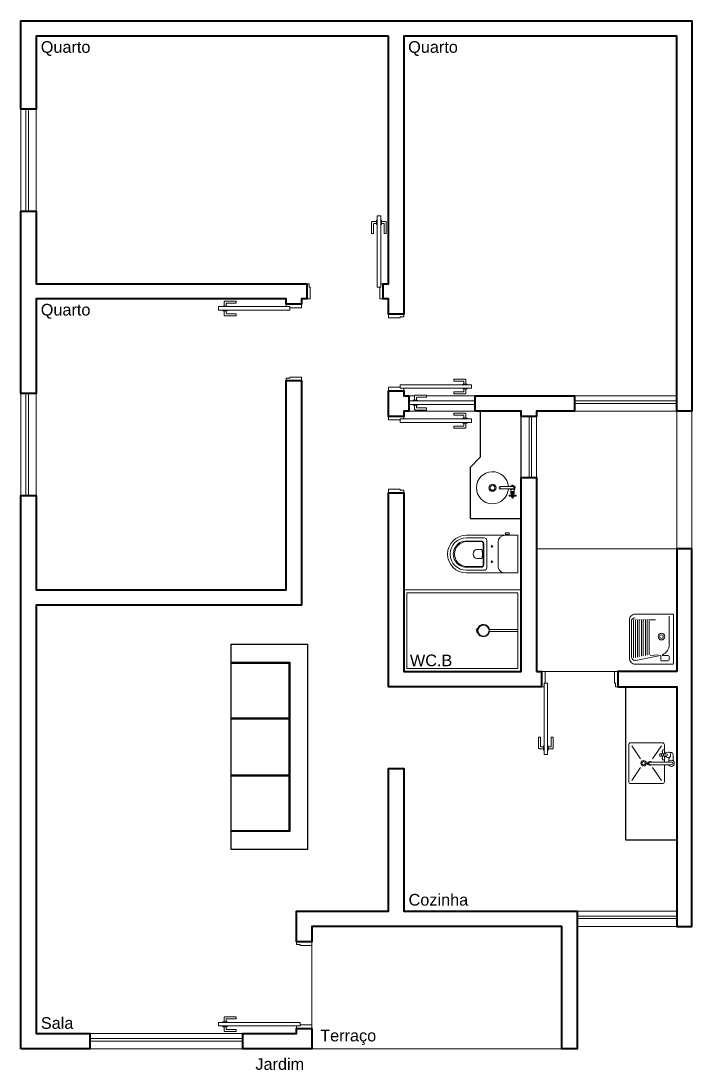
# Model space of a CAD drawing. Header units: inches. Extents: x 208.2 to 264.4, y 86.5 to 110.5.
# Drawn here: x 208.18 to 214.75, y 93.92 to 104.2 of the extents above; entities that cross this region are included whole.
import ezdxf

# ---------------------------------------------------------------- set-up
doc = ezdxf.new("R2010")
doc.units = ezdxf.units.IN
doc.header["$MEASUREMENT"] = 0
doc.linetypes.add('CONTINU', pattern=[0])
for name, color, linetype, lineweight in [('APBAN', 4, 'Continuous', 13), ('COMPLEMENTO', 7, 'Continuous', 9), ('ESQ_INTER', 7, 'Continuous', 9), ('ESQUADRIAS', 7, 'Continuous', 13), ('L_DECA', 7, 'Continuous', 9), ('Plarga', 7, 'Continuous', 40), ('texto', 7, 'Continuous', 13)]:
    doc.layers.add(name, color=color, linetype=linetype, lineweight=lineweight)
doc.styles.add('arial', font='arial.ttf')

# ---------------------------------------------------------------- blocks, each defined once
blk = doc.blocks.new('Bel13')
at = {"layer": 'L_DECA'}
for p, q in [((-20.7, -13.6), (-20.7, -10.1)), ((-20.7, -10.1), (-19.2, -10.1)), ((-19.2, -13.6), (-19.2, -10.1)), ((-18.5, -1.5), (18.5, -1.5)), ((-18.5, -1.5), (-18.5, -14.1)), ((18.5, -1.5), (18.5, -14.1)), ((-20.7, -13.6), (-19.2, -13.6)), ((-18.5, -10.4), (-19.2, -10.4)), ((-18.5, -13.2), (-19.2, -13.2)), ((-18.5, -52), (-18.5, -14.1)), ((18.5, -52), (18.5, -14.1)), ((11.6, -21), (-11.6, -21))]:
    blk.add_line(p, q, dxfattribs=at)
at = {"layer": 'L_DECA', "color": 1}
for p, q in [((-15.9, -34.6), (-15.9, -52)), ((-13.4, -32.1), (13.4, -32.1)), ((-12.8, -37.6), (-12.8, -52)), ((-12.2, -37.6), (-12.2, -52)), ((-10.3, -35.1), (10.4, -35.1)), ((-10.3, -35.7), (10.4, -35.7)), ((-4.4, -36.8), (-4.4, -42.1)), ((4.4, -36.8), (4.4, -42.1)), ((12.3, -37.6), (12.3, -52)), ((12.9, -37.6), (12.9, -52)), ((15.9, -34.6), (15.9, -52))]:
    blk.add_line(p, q, dxfattribs=at)
for centre in [(-7.5, -27), (7.5, -27)]:
    blk.add_circle(centre, 0.75, dxfattribs=at)
at = {"layer": 'L_DECA'}
for centre, radius, start, end in [((-11.6, -14.1), 6.9, 180, 270), ((11.6, -14.1), 6.9, 270, 0), ((0, -52), 18.5, 180, 0)]:
    blk.add_arc(centre, radius, start, end, dxfattribs=at)
at = {"layer": 'L_DECA', "color": 1}
for centre, radius, start, end in [((-13.4, -34.6), 2.5, 90, 180), ((-10.3, -37.6), 2.5, 90, 180), ((-10.3, -37.6), 1.9, 90, 180), ((0.6, -60.7), 24.4, 91.4264, 101.8331), ((-0.6, -60.7), 24.4, 78.1669, 88.5736), ((10.4, -37.6), 2.5, 0, 90), ((10.4, -37.6), 1.9, 0, 90), ((13.4, -34.6), 2.5, 0, 90), ((-1.7, -42.1), 2.7, 180, 229.1678), ((0, -40.1), 5.3, 229.1678, 310.8322), ((1.7, -42.1), 2.7, 310.8322, 0), ((0, -52), 15.9, 180, 0), ((0, -52), 12.9, 179.7773, 0.2227), ((0, -51.4), 12.3, 182.6006, 357.3994)]:
    blk.add_arc(centre, radius, start, end, dxfattribs=at)

msp = doc.modelspace()

# ---------------------------------------------------------------- linework, layer by layer
for p, q in [((210.235, 97.372), (210.235, 98.094)), ((210.235, 98.094), (210.985, 98.094)), ((210.985, 98.094), (210.985, 97.369)), ((210.235, 97.919), (210.81, 97.919)), ((210.235, 97.909), (210.8, 97.909)), ((210.8, 97.909), (210.8, 97.372)), ((210.81, 97.919), (210.81, 97.362)), ((210.235, 97.372), (210.81, 97.372)), ((210.235, 96.084), (210.235, 97.372)), ((210.235, 97.372), (210.8, 97.372)), ((210.81, 97.372), (210.81, 96.259)), ((210.985, 97.369), (210.985, 96.084)), ((210.235, 97.362), (210.8, 97.362)), ((210.81, 97.362), (210.235, 97.362)), ((210.8, 97.362), (210.8, 96.269)), ((210.235, 96.815), (210.81, 96.815)), ((210.235, 96.815), (210.8, 96.815)), ((210.235, 96.805), (210.8, 96.805)), ((210.81, 96.805), (210.235, 96.805)), ((210.235, 96.269), (210.8, 96.269)), ((210.81, 96.259), (210.235, 96.259)), ((210.985, 96.084), (210.235, 96.084))]:
    msp.add_line(p, q)
at = {"lineweight": 5}
for points in [[(208.176, 103.34), (208.176, 102.34)], [(208.326, 103.34), (208.326, 102.34)], [(208.326, 103.34), (208.326, 102.34)], [(208.176, 100.553), (208.176, 99.553)], [(208.326, 100.553), (208.326, 99.553)], [(208.326, 100.553), (208.326, 99.553)], [(211.976, 100.528), (212.032, 100.528)], [(212.149, 100.528), (212.626, 100.528)], [(214.601, 100.528), (213.601, 100.528)], [(211.976, 100.378), (212.626, 100.378)], [(211.976, 100.378), (212.626, 100.378)], [(214.601, 100.378), (213.601, 100.378)], [(214.601, 100.378), (213.601, 100.378)], [(214.601, 99.028), (214.601, 100.378)], [(214.751, 99.028), (214.751, 100.378)], [(213.076, 100.328), (213.076, 99.728)], [(213.076, 100.328), (213.076, 99.728)], [(213.226, 100.328), (213.226, 99.728)], [(214.601, 99.028), (213.226, 99.028)], [(211.926, 97.828), (213.076, 97.828), (213.076, 98.628), (211.926, 98.628), (211.926, 97.828)], [(213.311, 97.828), (213.991, 97.828)], [(214.601, 95.478), (213.626, 95.478)], [(214.601, 95.328), (213.626, 95.328)], [(214.601, 95.328), (213.626, 95.328)], [(211.026, 95.143), (211.026, 94.363)], [(210.351, 94.278), (208.851, 94.278)], [(210.351, 94.128), (208.851, 94.128)], [(210.351, 94.128), (208.851, 94.128)], [(211.026, 94.128), (213.476, 94.128)]]:
    msp.add_lwpolyline(points, dxfattribs=at)
msp.add_lwpolyline([(213.076, 100.378), (212.676, 100.378), (212.676, 99.928), (212.576, 99.828), (212.576, 99.328), (213.076, 99.328)], close=True)
msp.add_lwpolyline([(211.956, 97.858), (213.046, 97.858), (213.046, 98.598), (211.956, 98.598)], close=True, dxfattribs=at)
msp.add_lwpolyline([(214.601, 97.678), (214.101, 97.678), (214.101, 96.178), (214.601, 96.178), (214.601, 97.678)])
at = {"layer": 'APBAN', "color": 0}
for p, q in [((214.157, 97.972), (214.157, 98.318)), ((214.177, 97.96), (214.177, 98.328)), ((214.196, 97.964), (214.196, 98.328)), ((214.216, 97.968), (214.216, 98.328)), ((214.235, 97.972), (214.235, 98.328)), ((214.255, 97.976), (214.255, 98.328)), ((214.274, 97.98), (214.274, 98.328)), ((214.294, 97.984), (214.294, 98.328)), ((214.313, 97.987), (214.313, 98.328)), ((214.333, 98.328), (214.333, 97.991)), ((214.34, 98.335), (214.395, 98.335)), ((214.528, 98.368), (214.528, 98.091)), ((214.441, 97.984), (214.201, 97.936)), ((214.418, 97.992), (214.341, 97.984)), ((214.464, 97.984), (214.521, 97.984)), ((214.446, 97.981), (214.446, 97.938)), ((214.521, 97.931), (214.453, 97.931)), ((214.528, 97.977), (214.528, 97.938))]:
    msp.add_line(p, q, dxfattribs=at)
for radius in [0.0325, 0.0181]:
    msp.add_circle((214.452, 98.169), radius, dxfattribs=at)
for centre, radius, start, end in [((214.193, 98.318), 0.0361, 90, 180), ((214.184, 98.328), 0.00723, 90, 180), ((214.204, 98.328), 0.00723, 90, 180), ((214.223, 98.328), 0.00723, 90, 180), ((214.243, 98.328), 0.00723, 90, 180), ((214.262, 98.328), 0.00723, 90, 180), ((214.282, 98.328), 0.00723, 90, 180), ((214.301, 98.328), 0.00723, 90, 180), ((214.321, 98.328), 0.00723, 90, 180), ((214.34, 98.328), 0.00723, 90, 180), ((214.42, 98.091), 0.108, 293.1374, 0), ((214.442, 97.981), 0.00361, 0, 101.6226), ((214.464, 97.988), 0.00361, 113.1374, 270), ((214.193, 97.972), 0.0361, 180, 281.7453), ((214.453, 97.938), 0.00723, 180, 270)]:
    msp.add_arc(centre, radius, start, end, dxfattribs=at)
at = {"layer": 'COMPLEMENTO', "color": 0}
for points in [[(214.571, 98.376, 0.414214), (214.557, 98.39), (214.196, 98.39, 0.414214), (214.138, 98.333)], [(214.138, 98.333), (214.138, 97.956, 0.414214), (214.196, 97.898), (214.557, 97.898, 0.414214), (214.571, 97.913), (214.571, 98.376)]]:
    msp.add_lwpolyline(points, format="xyb", dxfattribs=at)
at = {"layer": 'ESQ_INTER'}
for points in [[(208.224, 103.34), (208.224, 102.34)], [(208.249, 102.34), (208.249, 103.34)], [(208.224, 100.553), (208.224, 99.553)], [(208.249, 99.553), (208.249, 100.553)], [(211.976, 100.48), (212.626, 100.48)], [(214.601, 100.48), (213.601, 100.48)], [(213.601, 100.455), (214.601, 100.455)], [(212.626, 100.445), (211.976, 100.445)], [(213.154, 99.728), (213.154, 100.328)], [(213.179, 100.328), (213.179, 99.728)], [(214.601, 95.43), (213.626, 95.43)], [(213.626, 95.405), (214.601, 95.405)], [(210.351, 94.23), (208.851, 94.23)], [(208.851, 94.205), (210.351, 94.205)]]:
    msp.add_lwpolyline(points, dxfattribs=at)
at = {"layer": 'ESQUADRIAS'}
for points in [[(211.66, 102.237), (211.621, 102.237, 0.414214), (211.611, 102.227), (211.611, 102.12), (211.631, 102.12), (211.631, 102.212, -0.414214), (211.636, 102.217), (211.66, 102.217)], [(211.708, 102.237), (211.746, 102.237, -0.414214), (211.756, 102.227), (211.756, 102.12), (211.736, 102.12), (211.736, 102.212, 0.414214), (211.731, 102.217), (211.708, 102.217)], [(210.167, 101.409), (210.167, 101.448, -0.414214), (210.177, 101.458), (210.284, 101.458), (210.284, 101.438), (210.192, 101.438, 0.414214), (210.187, 101.433), (210.187, 101.409)], [(210.167, 101.361), (210.167, 101.323, 0.414214), (210.177, 101.313), (210.284, 101.313), (210.284, 101.333), (210.192, 101.333, -0.414214), (210.187, 101.338), (210.187, 101.361)], [(212.536, 100.644), (212.536, 100.683, 0.414214), (212.526, 100.693), (212.419, 100.693), (212.419, 100.673), (212.511, 100.673, -0.414214), (212.516, 100.668), (212.516, 100.644)], [(212.536, 100.596), (212.536, 100.558, -0.414214), (212.526, 100.548), (212.419, 100.548), (212.419, 100.568), (212.511, 100.568, 0.414214), (212.516, 100.573), (212.516, 100.596)], [(212.032, 100.487), (212.032, 100.525, -0.414214), (212.042, 100.535), (212.149, 100.535), (212.149, 100.515), (212.057, 100.515, 0.414214), (212.052, 100.51), (212.052, 100.487)], [(212.032, 100.439), (212.032, 100.4, 0.414214), (212.042, 100.39), (212.149, 100.39), (212.149, 100.41), (212.057, 100.41, -0.414214), (212.052, 100.415), (212.052, 100.439)], [(212.536, 100.309), (212.536, 100.348, 0.414214), (212.526, 100.358), (212.419, 100.358), (212.419, 100.338), (212.511, 100.338, -0.414214), (212.516, 100.333), (212.516, 100.309)], [(212.536, 100.261), (212.536, 100.223, -0.414214), (212.526, 100.213), (212.419, 100.213), (212.419, 100.233), (212.511, 100.233, 0.414214), (212.516, 100.238), (212.516, 100.261)], [(213.295, 97.068), (213.256, 97.068, -0.414214), (213.246, 97.078), (213.246, 97.185), (213.266, 97.185), (213.266, 97.093, 0.414214), (213.271, 97.088), (213.295, 97.088)], [(213.343, 97.068), (213.381, 97.068, 0.414214), (213.391, 97.078), (213.391, 97.185), (213.371, 97.185), (213.371, 97.093, -0.414214), (213.366, 97.088), (213.343, 97.088)], [(210.167, 94.394), (210.167, 94.433, -0.414214), (210.177, 94.443), (210.284, 94.443), (210.284, 94.423), (210.192, 94.423, 0.414214), (210.187, 94.418), (210.187, 94.394)], [(210.167, 94.346), (210.167, 94.308, 0.414214), (210.177, 94.298), (210.284, 94.298), (210.284, 94.318), (210.192, 94.318, -0.414214), (210.187, 94.323), (210.187, 94.346)]]:
    msp.add_lwpolyline(points, format="xyb", close=True, dxfattribs=at)
for points in [[(211.66, 102.207), (211.666, 102.207), (211.666, 102.25), (211.66, 102.25)], [(211.666, 101.593), (211.701, 101.593), (211.701, 102.293), (211.666, 102.293)], [(211.708, 102.207), (211.701, 102.207), (211.701, 102.25), (211.708, 102.25)], [(210.976, 101.478), (210.976, 101.628), (211.001, 101.628), (211.001, 101.593), (211.011, 101.593), (211.011, 101.478)], [(211.726, 101.478), (211.726, 101.628), (211.701, 101.628), (211.701, 101.593), (211.691, 101.593), (211.691, 101.478)], [(210.811, 101.368), (210.811, 101.403), (210.111, 101.403), (210.111, 101.368)], [(210.197, 101.409), (210.197, 101.403), (210.154, 101.403), (210.154, 101.409)], [(210.926, 101.428), (210.776, 101.428), (210.776, 101.403), (210.811, 101.403), (210.811, 101.393), (210.926, 101.393)], [(210.197, 101.361), (210.197, 101.368), (210.154, 101.368), (210.154, 101.361)], [(211.776, 101.328), (211.926, 101.328), (211.926, 101.303), (211.891, 101.303), (211.891, 101.293), (211.776, 101.293)], [(210.926, 100.678), (210.776, 100.678), (210.776, 100.703), (210.811, 100.703), (210.811, 100.713), (210.926, 100.713)], [(211.776, 100.578), (211.926, 100.578), (211.926, 100.603), (211.891, 100.603), (211.891, 100.613), (211.776, 100.613)], [(211.891, 100.638), (211.891, 100.603), (212.591, 100.603), (212.591, 100.638)], [(212.506, 100.644), (212.506, 100.638), (212.548, 100.638), (212.548, 100.644)], [(212.506, 100.596), (212.506, 100.603), (212.548, 100.603), (212.548, 100.596)], [(212.062, 100.487), (212.062, 100.48), (212.019, 100.48), (212.019, 100.487)], [(212.062, 100.439), (212.062, 100.445), (212.019, 100.445), (212.019, 100.439)], [(211.776, 100.328), (211.926, 100.328), (211.926, 100.303), (211.891, 100.303), (211.891, 100.293), (211.776, 100.293)], [(211.891, 100.268), (211.891, 100.303), (212.591, 100.303), (212.591, 100.268)], [(212.506, 100.309), (212.506, 100.303), (212.548, 100.303), (212.548, 100.309)], [(212.506, 100.261), (212.506, 100.268), (212.548, 100.268), (212.548, 100.261)], [(211.776, 99.578), (211.926, 99.578), (211.926, 99.603), (211.891, 99.603), (211.891, 99.613), (211.776, 99.613)], [(213.276, 97.828), (213.276, 97.678), (213.301, 97.678), (213.301, 97.713), (213.311, 97.713), (213.311, 97.828)], [(214.026, 97.828), (214.026, 97.678), (214.001, 97.678), (214.001, 97.713), (213.991, 97.713), (213.991, 97.828)], [(213.336, 97.713), (213.301, 97.713), (213.301, 97.013), (213.336, 97.013)], [(213.295, 97.098), (213.301, 97.098), (213.301, 97.056), (213.295, 97.056)], [(213.343, 97.098), (213.336, 97.098), (213.336, 97.056), (213.343, 97.056)], [(211.026, 95.178), (210.876, 95.178), (210.876, 95.153), (210.911, 95.153), (210.911, 95.143), (211.026, 95.143)], [(210.911, 94.388), (210.911, 94.353), (210.111, 94.353), (210.111, 94.388)], [(210.197, 94.394), (210.197, 94.388), (210.154, 94.388), (210.154, 94.394)], [(210.197, 94.346), (210.197, 94.353), (210.154, 94.353), (210.154, 94.346)], [(211.026, 94.328), (210.876, 94.328), (210.876, 94.353), (210.911, 94.353), (210.911, 94.363), (211.026, 94.363)]]:
    msp.add_lwpolyline(points, close=True, dxfattribs=at)
at = {"layer": 'L_DECA', "color": 5, "lineweight": 5}
msp.add_line((212.641, 98.228), (212.647, 98.228), dxfattribs=at)
msp.add_line((212.641, 98.228), (212.647, 98.228), dxfattribs=at)
at = {"layer": 'L_DECA', "color": 0, "lineweight": 5}
for p, q in [((214.131, 96.748), (214.131, 97.108)), ((214.151, 97.128), (214.461, 97.128)), ((214.248, 96.971), (214.161, 97.098)), ((214.364, 96.971), (214.451, 97.098)), ((214.481, 97.106), (214.481, 97.056)), ((214.481, 96.964), (214.481, 96.94)), ((214.248, 96.885), (214.161, 96.758)), ((214.364, 96.885), (214.451, 96.758)), ((214.481, 96.914), (214.481, 96.746)), ((214.151, 96.728), (214.461, 96.728))]:
    msp.add_line(p, q, dxfattribs=at)
at = {"layer": 'L_DECA', "linetype": 'CONTINU', "lineweight": 5}
for p, q in [((214.462, 97.026), (214.457, 97.022)), ((214.462, 96.993), (214.457, 96.998)), ((214.485, 97.023), (214.49, 97.019)), ((214.485, 96.997), (214.49, 97)), ((214.533, 97.032), (214.549, 97.032)), ((214.566, 97.015), (214.566, 96.985)), ((214.547, 96.94), (214.341, 96.94)), ((214.342, 96.914), (214.343, 96.914)), ((214.342, 96.914), (214.342, 96.914)), ((214.342, 96.914), (214.342, 96.914)), ((214.547, 96.914), (214.342, 96.914))]:
    msp.add_line(p, q, dxfattribs=at)
at = {"layer": 'L_DECA', "color": 1, "lineweight": 5}
for p, q in [((214.491, 97.029), (214.519, 97.037)), ((214.491, 96.991), (214.518, 96.983))]:
    msp.add_line(p, q, dxfattribs=at)
at = {"layer": 'L_DECA'}
msp.add_lwpolyline([(213.076, 100.378), (212.676, 100.378)], dxfattribs=at)
at = {"layer": 'L_DECA', "linetype": 'CONTINU', "lineweight": 5}
for points in [[(212.831, 99.628, 1), (212.761, 99.628)], [(212.761, 99.628, 1), (212.831, 99.628)], [(212.82, 99.628, 1), (212.772, 99.628)], [(212.772, 99.628, 1), (212.82, 99.628)], [(212.993, 99.617, 1), (212.993, 99.639)], [(212.983, 99.59, 0.046105), (212.98, 99.588)], [(212.983, 99.584, 0.046085), (212.98, 99.583)], [(212.98, 99.568, 0.046677), (212.983, 99.567)], [(212.982, 99.616, 0.006556), (212.981, 99.613)], [(212.982, 99.559, 0.139204), (212.982, 99.558)], [(212.982, 99.544, 0.137981), (212.982, 99.544)], [(212.983, 99.567), (212.983, 99.566, 0.061494), (212.983, 99.565)], [(212.983, 99.564, -0.139221), (212.983, 99.565)], [(212.986, 99.563, 0.190053), (212.985, 99.562)], [(212.985, 99.541, 0.186293), (212.985, 99.541)], [(212.986, 99.563, -0.049914), (212.987, 99.564)], [(212.988, 99.575, 0.087895), (212.987, 99.574)], [(212.988, 99.575, -0.14855), (212.988, 99.575)], [(212.988, 99.529, 0.148543), (212.988, 99.528)], [(212.989, 99.577, -0.203855), (212.99, 99.577)], [(212.989, 99.526, 0.203841), (212.99, 99.526)], [(213, 99.582, 0.048815), (212.997, 99.583)], [(212.997, 99.577, 0.203827), (212.997, 99.577)], [(212.997, 99.526, -0.203821), (212.997, 99.526)], [(212.999, 99.575, 0.148551), (212.999, 99.575)], [(212.999, 99.574, 0.088714), (212.999, 99.575)], [(212.999, 99.564, -0.048704), (213.001, 99.563)], [(212.999, 99.529, -0.148556), (212.999, 99.528)], [(213.001, 99.563, -0.190077), (213.001, 99.562)], [(213.001, 99.541, -0.186391), (213.001, 99.541)], [(213.003, 99.565), (213.004, 99.566, 0.063098), (213.004, 99.567)], [(213.003, 99.564, 0.139217), (213.003, 99.565)], [(213.004, 99.616, -0.006555), (213.006, 99.613)], [(213.006, 99.588, 0.047219), (213.004, 99.59)], [(213.006, 99.583, 0.047199), (213.004, 99.584)], [(213.004, 99.567, 0.031672), (213.005, 99.568)], [(213.004, 99.559, -0.139219), (213.004, 99.558)], [(213.004, 99.544, -0.137983), (213.004, 99.544)]]:
    msp.add_lwpolyline(points, format="xyb", dxfattribs=at)
at = {"layer": 'L_DECA', "lineweight": 5}
for points in [[(212.876, 99.641), (212.875, 99.641)], [(212.876, 99.615), (212.875, 99.615)]]:
    msp.add_lwpolyline(points, dxfattribs=at)
at = {"layer": 'L_DECA', "linetype": 'CONTINU', "lineweight": 5}
for points in [[(212.876, 99.639), (212.993, 99.639)], [(212.876, 99.617), (212.993, 99.617)], [(212.961, 99.557), (212.96, 99.557), (212.96, 99.557), (212.959, 99.556)], [(212.959, 99.556), (212.959, 99.555)], [(212.959, 99.555), (212.959, 99.548)], [(212.959, 99.547), (212.959, 99.548)], [(212.961, 99.546), (212.96, 99.546), (212.96, 99.547), (212.959, 99.547)], [(212.982, 99.557), (212.961, 99.557)], [(212.982, 99.546), (212.961, 99.546)], [(212.978, 99.608), (212.977, 99.607)], [(212.977, 99.607), (212.977, 99.607)], [(212.977, 99.607), (212.977, 99.607)], [(212.977, 99.607), (212.977, 99.606)], [(212.977, 99.606), (212.977, 99.606)], [(212.977, 99.606), (212.977, 99.605)], [(212.977, 99.605), (212.977, 99.605)], [(212.977, 99.605), (212.977, 99.605)], [(212.977, 99.605), (212.977, 99.604)], [(212.977, 99.604), (212.977, 99.604)], [(212.977, 99.604), (212.977, 99.583)], [(212.98, 99.588), (212.977, 99.582)], [(212.977, 99.582), (212.977, 99.582)], [(212.977, 99.582), (212.977, 99.582)], [(212.977, 99.582), (212.977, 99.581)], [(212.977, 99.581), (212.977, 99.576)], [(212.977, 99.581), (212.977, 99.581)], [(212.977, 99.581), (212.977, 99.581)], [(212.977, 99.581), (212.977, 99.581)], [(212.977, 99.577), (212.977, 99.577)], [(212.977, 99.577), (212.977, 99.577)], [(212.977, 99.577), (212.977, 99.577)], [(212.977, 99.577), (212.977, 99.577)], [(212.977, 99.577), (212.977, 99.577)], [(212.978, 99.577), (212.977, 99.577)], [(212.977, 99.577), (212.977, 99.576)], [(212.977, 99.575), (212.977, 99.576)], [(212.977, 99.575), (212.977, 99.575)], [(212.977, 99.572), (212.977, 99.575)], [(212.977, 99.574), (212.977, 99.575)], [(212.977, 99.575), (212.977, 99.575)], [(212.977, 99.574), (212.977, 99.574)], [(212.977, 99.574), (212.977, 99.574)], [(212.977, 99.574), (212.977, 99.574)], [(212.977, 99.574), (212.977, 99.574)], [(212.977, 99.574), (212.977, 99.574)], [(212.977, 99.573), (212.977, 99.574)], [(212.977, 99.573), (212.977, 99.573)], [(212.977, 99.573), (212.977, 99.573)], [(212.977, 99.573), (212.977, 99.573)], [(212.978, 99.573), (212.977, 99.573)], [(212.977, 99.573), (212.977, 99.573)], [(212.978, 99.572), (212.977, 99.572)], [(212.979, 99.61), (212.978, 99.609)], [(212.978, 99.609), (212.978, 99.608)], [(212.978, 99.608), (212.978, 99.608)], [(212.978, 99.579), (212.978, 99.578)], [(212.979, 99.579), (212.978, 99.579)], [(212.978, 99.578), (212.978, 99.577)], [(212.978, 99.578), (212.978, 99.578)], [(212.978, 99.578), (212.978, 99.578)], [(212.978, 99.578), (212.978, 99.578)], [(212.978, 99.578), (212.978, 99.578)], [(212.978, 99.572), (212.978, 99.573)], [(212.978, 99.572), (212.978, 99.572)], [(212.978, 99.572), (212.978, 99.572)], [(212.978, 99.571), (212.978, 99.572)], [(212.978, 99.572), (212.978, 99.572)], [(212.978, 99.571), (212.978, 99.571)], [(212.979, 99.571), (212.978, 99.571)], [(212.978, 99.571), (212.978, 99.571)], [(212.98, 99.612), (212.979, 99.611)], [(212.979, 99.611), (212.979, 99.61)], [(212.979, 99.61), (212.979, 99.61)], [(212.98, 99.581), (212.979, 99.58)], [(212.979, 99.58), (212.979, 99.579)], [(212.979, 99.58), (212.979, 99.58)], [(212.979, 99.58), (212.979, 99.58)], [(212.979, 99.58), (212.979, 99.58)], [(212.979, 99.58), (212.979, 99.58)], [(212.979, 99.58), (212.979, 99.58)], [(212.979, 99.579), (212.979, 99.579)], [(212.979, 99.579), (212.979, 99.579)], [(212.979, 99.57), (212.979, 99.571)], [(212.979, 99.57), (212.979, 99.57)], [(212.979, 99.57), (212.979, 99.57)], [(212.979, 99.57), (212.979, 99.57)], [(212.979, 99.57), (212.979, 99.57)], [(212.979, 99.569), (212.979, 99.57)], [(212.979, 99.57), (212.979, 99.57)], [(212.98, 99.569), (212.979, 99.569)], [(212.981, 99.613), (212.98, 99.612)], [(212.98, 99.612), (212.98, 99.612)], [(212.98, 99.588), (212.98, 99.583)], [(212.98, 99.583), (212.98, 99.582)], [(212.98, 99.583), (212.98, 99.583)], [(212.98, 99.583), (212.98, 99.583)], [(212.98, 99.583), (212.98, 99.583)], [(212.98, 99.582), (212.98, 99.581)], [(212.98, 99.582), (212.98, 99.582)], [(212.98, 99.582), (212.98, 99.582)], [(212.98, 99.582), (212.98, 99.582)], [(212.98, 99.582), (212.98, 99.582)], [(212.98, 99.582), (212.98, 99.582)], [(212.98, 99.582), (212.98, 99.582)], [(212.98, 99.581), (212.98, 99.581)], [(212.98, 99.581), (212.98, 99.581)], [(212.98, 99.581), (212.98, 99.581)], [(212.98, 99.581), (212.98, 99.581)], [(212.982, 99.579), (212.981, 99.578), (212.981, 99.577), (212.98, 99.577)], [(212.98, 99.577), (212.98, 99.575)], [(212.98, 99.575), (212.98, 99.574)], [(212.98, 99.573), (212.98, 99.574)], [(212.982, 99.57), (212.981, 99.571), (212.98, 99.572), (212.98, 99.573)], [(212.98, 99.569), (212.98, 99.569)], [(212.98, 99.569), (212.98, 99.569)], [(212.98, 99.569), (212.98, 99.569)], [(212.98, 99.568), (212.98, 99.569)], [(212.993, 99.582), (212.99, 99.582), (212.987, 99.581), (212.985, 99.58), (212.983, 99.578), (212.981, 99.576), (212.981, 99.574)], [(212.981, 99.574), (212.981, 99.573), (212.982, 99.571), (212.983, 99.57)], [(212.983, 99.58), (212.982, 99.579)], [(212.983, 99.568), (212.982, 99.57)], [(212.982, 99.557), (212.983, 99.559), (212.984, 99.561), (212.985, 99.562), (212.987, 99.563)], [(212.982, 99.559), (212.983, 99.56), (212.984, 99.561), (212.985, 99.562)], [(212.983, 99.557), (212.982, 99.557)], [(212.993, 99.554), (212.99, 99.554), (212.987, 99.553), (212.985, 99.552), (212.983, 99.55), (212.982, 99.549), (212.982, 99.546)], [(212.983, 99.552), (212.982, 99.551)], [(212.982, 99.551), (212.982, 99.55)], [(212.982, 99.55), (212.982, 99.55)], [(212.982, 99.55), (212.982, 99.549)], [(212.982, 99.55), (212.982, 99.55)], [(212.982, 99.549), (212.982, 99.549)], [(212.982, 99.549), (212.982, 99.548)], [(212.982, 99.548), (212.982, 99.546)], [(212.982, 99.548), (212.982, 99.548)], [(212.982, 99.546), (212.982, 99.546), (212.982, 99.546), (212.983, 99.546)], [(212.982, 99.546), (212.982, 99.546), (212.982, 99.545), (212.982, 99.544)], [(212.985, 99.541), (212.984, 99.542), (212.983, 99.543), (212.982, 99.544)], [(212.992, 99.592), (212.983, 99.59)], [(212.983, 99.59), (212.983, 99.584)], [(212.983, 99.584), (212.983, 99.584)], [(212.983, 99.584), (212.983, 99.584)], [(212.983, 99.584), (212.983, 99.584)], [(212.983, 99.584), (212.983, 99.584)], [(212.984, 99.584), (212.983, 99.584)], [(212.984, 99.581), (212.983, 99.58)], [(212.983, 99.573), (212.983, 99.575), (212.984, 99.577), (212.986, 99.578), (212.988, 99.579), (212.99, 99.58), (212.993, 99.58)], [(212.983, 99.573), (212.983, 99.567)], [(212.987, 99.573), (212.985, 99.572), (212.984, 99.57), (212.983, 99.569), (212.983, 99.567)], [(212.985, 99.562), (212.984, 99.563), (212.983, 99.564), (212.983, 99.564)], [(212.983, 99.556), (212.983, 99.557)], [(212.983, 99.557), (212.983, 99.557)], [(212.983, 99.557), (212.983, 99.557)], [(212.983, 99.557), (212.983, 99.557)], [(212.983, 99.557), (212.983, 99.557)], [(212.983, 99.556), (212.983, 99.556)], [(212.983, 99.556), (212.983, 99.555)], [(212.983, 99.555), (212.983, 99.554)], [(212.983, 99.555), (212.983, 99.555)], [(212.983, 99.555), (212.983, 99.555)], [(212.983, 99.554), (212.983, 99.553)], [(212.983, 99.554), (212.983, 99.554)], [(212.983, 99.554), (212.983, 99.554)], [(212.983, 99.554), (212.983, 99.554)], [(212.983, 99.553), (212.983, 99.553)], [(212.983, 99.553), (212.983, 99.552)], [(212.983, 99.553), (212.983, 99.553)], [(212.984, 99.548), (212.983, 99.548)], [(212.983, 99.548), (212.983, 99.547)], [(212.983, 99.547), (212.983, 99.546)], [(212.983, 99.545), (212.983, 99.546)], [(212.983, 99.544), (212.983, 99.545)], [(212.983, 99.544), (212.983, 99.544)], [(212.984, 99.543), (212.983, 99.544)], [(212.984, 99.584), (212.984, 99.584)], [(212.984, 99.584), (212.984, 99.584)], [(212.984, 99.584), (212.984, 99.584)], [(212.984, 99.584), (212.984, 99.584)], [(212.984, 99.584), (212.984, 99.584)], [(212.985, 99.584), (212.984, 99.584)], [(212.985, 99.581), (212.984, 99.581)], [(212.985, 99.568), (212.984, 99.567)], [(212.984, 99.567), (212.984, 99.566)], [(212.984, 99.565), (212.984, 99.566)], [(212.984, 99.566), (212.984, 99.566)], [(212.984, 99.564), (212.984, 99.565)], [(212.984, 99.564), (212.984, 99.564)], [(212.985, 99.563), (212.984, 99.564)], [(212.985, 99.55), (212.984, 99.549)], [(212.984, 99.549), (212.984, 99.549)], [(212.984, 99.549), (212.984, 99.548)], [(212.984, 99.542), (212.984, 99.543)], [(212.984, 99.542), (212.984, 99.542)], [(212.985, 99.541), (212.984, 99.542)], [(212.985, 99.584), (212.985, 99.584)], [(212.985, 99.584), (212.985, 99.584)], [(212.985, 99.584), (212.985, 99.584)], [(212.985, 99.584), (212.985, 99.584)], [(212.986, 99.584), (212.985, 99.584)], [(212.986, 99.582), (212.985, 99.581)], [(212.986, 99.569), (212.985, 99.569)], [(212.985, 99.569), (212.985, 99.569)], [(212.985, 99.569), (212.985, 99.568)], [(212.986, 99.568), (212.985, 99.568)], [(212.985, 99.568), (212.985, 99.567)], [(212.985, 99.567), (212.985, 99.567)], [(212.985, 99.567), (212.985, 99.567)], [(212.985, 99.567), (212.985, 99.566)], [(212.985, 99.565), (212.985, 99.566)], [(212.985, 99.566), (212.985, 99.566)], [(212.985, 99.565), (212.985, 99.565)], [(212.985, 99.564), (212.985, 99.565)], [(212.985, 99.564), (212.985, 99.564)], [(212.985, 99.563), (212.985, 99.564)], [(212.986, 99.563), (212.985, 99.563)], [(212.985, 99.563), (212.985, 99.563)], [(212.986, 99.551), (212.985, 99.55)], [(213.002, 99.546), (213.001, 99.547), (213, 99.549), (212.999, 99.55), (212.997, 99.551), (212.994, 99.551), (212.992, 99.551), (212.99, 99.551), (212.988, 99.55), (212.986, 99.549), (212.985, 99.547), (212.985, 99.546)], [(212.985, 99.546), (212.985, 99.545)], [(212.986, 99.541), (212.985, 99.541)], [(212.993, 99.538), (212.99, 99.539), (212.988, 99.539), (212.985, 99.541)], [(212.986, 99.585), (212.986, 99.584)], [(212.986, 99.585), (212.986, 99.585)], [(212.987, 99.585), (212.986, 99.585)], [(212.986, 99.582), (212.988, 99.583), (212.99, 99.583), (212.992, 99.583)], [(212.987, 99.57), (212.986, 99.569)], [(212.987, 99.569), (212.986, 99.569)], [(212.986, 99.569), (212.986, 99.569)], [(212.986, 99.569), (212.986, 99.568)], [(212.986, 99.563), (212.986, 99.563)], [(212.987, 99.551), (212.986, 99.551)], [(212.986, 99.551), (212.986, 99.551)], [(212.986, 99.541), (212.986, 99.541)], [(212.987, 99.54), (212.986, 99.541)], [(212.987, 99.585), (212.987, 99.585)], [(212.987, 99.585), (212.987, 99.585)], [(212.988, 99.585), (212.987, 99.585)], [(212.987, 99.574), (212.987, 99.559)], [(212.987, 99.574), (212.988, 99.572), (212.989, 99.571), (212.991, 99.57), (212.993, 99.57)], [(212.987, 99.57), (212.987, 99.57)], [(212.987, 99.57), (212.987, 99.57)], [(212.987, 99.57), (212.987, 99.57)], [(212.987, 99.57), (212.987, 99.569)], [(212.987, 99.566), (212.987, 99.565), (212.987, 99.565), (212.987, 99.564)], [(212.987, 99.564), (212.987, 99.563)], [(212.988, 99.558), (212.987, 99.559)], [(212.988, 99.552), (212.987, 99.551)], [(212.988, 99.54), (212.987, 99.54)], [(212.987, 99.539), (212.987, 99.53)], [(212.988, 99.585), (212.988, 99.585)], [(212.988, 99.585), (212.988, 99.585)], [(212.989, 99.585), (212.988, 99.585)], [(212.988, 99.575), (212.988, 99.576), (212.989, 99.577), (212.989, 99.577)], [(212.988, 99.558), (212.988, 99.558)], [(212.988, 99.558), (212.988, 99.558)], [(212.988, 99.557), (212.988, 99.558)], [(212.988, 99.557), (212.988, 99.557)], [(212.988, 99.557), (212.988, 99.557)], [(212.988, 99.557), (212.988, 99.557)], [(212.988, 99.557), (212.988, 99.557)], [(212.989, 99.556), (212.988, 99.557)], [(212.989, 99.552), (212.988, 99.552)], [(212.988, 99.552), (212.988, 99.552)], [(212.988, 99.54), (212.988, 99.54)], [(212.989, 99.539), (212.988, 99.54)], [(212.988, 99.528), (212.988, 99.528), (212.989, 99.527), (212.989, 99.526)], [(212.989, 99.586), (212.989, 99.585)], [(212.99, 99.586), (212.989, 99.586)], [(212.989, 99.585), (212.989, 99.585)], [(212.989, 99.556), (212.989, 99.556)], [(212.989, 99.556), (212.989, 99.556)], [(212.99, 99.556), (212.989, 99.556)], [(212.99, 99.553), (212.989, 99.552)], [(212.99, 99.539), (212.989, 99.539)], [(212.99, 99.586), (212.99, 99.586)], [(212.99, 99.586), (212.99, 99.586)], [(212.99, 99.586), (212.99, 99.586)], [(212.99, 99.586), (212.99, 99.586)], [(212.991, 99.586), (212.99, 99.586)], [(212.99, 99.577), (212.991, 99.578), (212.992, 99.578), (212.993, 99.578)], [(212.991, 99.577), (212.99, 99.577)], [(212.99, 99.577), (212.99, 99.576)], [(212.99, 99.576), (212.99, 99.576)], [(212.99, 99.576), (212.99, 99.576)], [(212.99, 99.576), (212.99, 99.575)], [(212.99, 99.575), (212.99, 99.575)], [(212.99, 99.574), (212.99, 99.575)], [(212.99, 99.575), (212.99, 99.575)], [(212.99, 99.574), (212.99, 99.574)], [(212.99, 99.574), (212.99, 99.574)], [(212.99, 99.573), (212.99, 99.574)], [(212.991, 99.573), (212.99, 99.573)], [(212.99, 99.556), (212.991, 99.556)], [(212.992, 99.553), (212.99, 99.553)], [(212.99, 99.553), (212.99, 99.553)], [(212.991, 99.539), (212.99, 99.539)], [(212.99, 99.526), (212.991, 99.526), (212.992, 99.525), (212.993, 99.525)], [(212.991, 99.587), (212.991, 99.586)], [(212.991, 99.587), (212.991, 99.587)], [(212.991, 99.587), (212.991, 99.587)], [(212.991, 99.587), (212.991, 99.587)], [(212.992, 99.587), (212.991, 99.587)], [(212.991, 99.586), (212.991, 99.586)], [(212.991, 99.586), (212.991, 99.586)], [(212.991, 99.586), (212.991, 99.586)], [(212.992, 99.578), (212.991, 99.577)], [(212.991, 99.577), (212.991, 99.577)], [(212.991, 99.577), (212.991, 99.577)], [(212.991, 99.573), (212.991, 99.573)], [(212.991, 99.573), (212.991, 99.573)], [(212.992, 99.573), (212.991, 99.573)], [(212.991, 99.556), (212.991, 99.556)], [(212.991, 99.555), (212.991, 99.556)], [(212.992, 99.555), (212.991, 99.555)], [(212.992, 99.539), (212.991, 99.539)], [(212.992, 99.592), (212.992, 99.587)], [(212.993, 99.592), (212.992, 99.592)], [(212.992, 99.592), (212.992, 99.592)], [(212.992, 99.592), (212.992, 99.592)], [(212.992, 99.592), (212.992, 99.592)], [(212.993, 99.587), (212.992, 99.587)], [(212.992, 99.587), (212.992, 99.587)], [(212.993, 99.583), (212.992, 99.583)], [(212.993, 99.578), (212.992, 99.578)], [(212.992, 99.578), (212.992, 99.578)], [(212.992, 99.573), (212.992, 99.573)], [(212.993, 99.572), (212.992, 99.573)], [(212.992, 99.555), (212.992, 99.555)], [(212.993, 99.555), (212.992, 99.555)], [(212.993, 99.553), (212.992, 99.553)], [(212.993, 99.539), (212.992, 99.539)], [(212.993, 99.592), (212.993, 99.592)], [(212.994, 99.592), (212.993, 99.592)], [(212.993, 99.592), (212.993, 99.592)], [(212.993, 99.592), (212.993, 99.592)], [(212.995, 99.587), (212.993, 99.587)], [(212.995, 99.583), (212.993, 99.583)], [(213.005, 99.574), (213.005, 99.576), (213.004, 99.578), (213.002, 99.58), (212.999, 99.581), (212.996, 99.582), (212.993, 99.582)], [(212.993, 99.58), (212.996, 99.58), (212.999, 99.579), (213.001, 99.578), (213.002, 99.577), (213.003, 99.575), (213.004, 99.573)], [(212.994, 99.578), (212.993, 99.578)], [(212.993, 99.578), (212.993, 99.578)], [(212.993, 99.578), (212.995, 99.578), (212.996, 99.578), (212.997, 99.577)], [(212.993, 99.57), (212.995, 99.57), (212.997, 99.571), (212.998, 99.572), (212.999, 99.574)], [(212.993, 99.572), (212.993, 99.572)], [(212.994, 99.572), (212.993, 99.572)], [(212.994, 99.555), (212.993, 99.555)], [(213.005, 99.546), (213.004, 99.549), (213.003, 99.55), (213.001, 99.552), (212.999, 99.553), (212.996, 99.554), (212.993, 99.554)], [(212.994, 99.553), (212.993, 99.553)], [(213.001, 99.541), (212.999, 99.539), (212.996, 99.539), (212.993, 99.538)], [(212.995, 99.539), (212.993, 99.539)], [(212.993, 99.525), (212.995, 99.525), (212.996, 99.526), (212.997, 99.526)], [(212.994, 99.592), (212.994, 99.592)], [(212.995, 99.592), (212.994, 99.592)], [(212.994, 99.592), (212.994, 99.592)], [(212.995, 99.577), (212.994, 99.578)], [(212.994, 99.578), (212.994, 99.578)], [(212.994, 99.578), (212.994, 99.578)], [(212.994, 99.573), (212.994, 99.572)], [(212.995, 99.573), (212.994, 99.573)], [(212.995, 99.555), (212.994, 99.555)], [(212.996, 99.553), (212.994, 99.553)], [(212.995, 99.592), (212.995, 99.587)], [(213.004, 99.59), (212.995, 99.592)], [(212.995, 99.592), (212.995, 99.592)], [(212.995, 99.587), (212.995, 99.587)], [(212.995, 99.587), (212.995, 99.587)], [(212.995, 99.587), (212.995, 99.587)], [(212.995, 99.587), (212.995, 99.587)], [(212.995, 99.586), (212.995, 99.587)], [(212.996, 99.586), (212.995, 99.586)], [(212.997, 99.583), (212.995, 99.583)], [(212.996, 99.577), (212.995, 99.577)], [(212.995, 99.577), (212.995, 99.577)], [(212.995, 99.573), (212.995, 99.573)], [(212.995, 99.573), (212.995, 99.573)], [(212.996, 99.573), (212.995, 99.573)], [(212.996, 99.556), (212.995, 99.555)], [(212.995, 99.555), (212.995, 99.555)], [(212.996, 99.539), (212.995, 99.539)], [(212.996, 99.586), (212.996, 99.586)], [(212.996, 99.586), (212.996, 99.586)], [(212.996, 99.586), (212.996, 99.586)], [(212.996, 99.586), (212.996, 99.586)], [(212.996, 99.586), (212.996, 99.586)], [(212.996, 99.586), (212.996, 99.586)], [(212.997, 99.586), (212.996, 99.586)], [(212.996, 99.576), (212.996, 99.577)], [(212.996, 99.577), (212.996, 99.577)], [(212.996, 99.577), (212.996, 99.577)], [(212.997, 99.576), (212.996, 99.576)], [(212.996, 99.574), (212.996, 99.573)], [(212.996, 99.574), (212.996, 99.574)], [(212.997, 99.574), (212.996, 99.574)], [(212.996, 99.556), (212.996, 99.556)], [(212.997, 99.556), (212.996, 99.556)], [(212.996, 99.556), (212.996, 99.556)], [(212.997, 99.552), (212.996, 99.553)], [(212.996, 99.553), (212.996, 99.553)], [(212.996, 99.539), (212.996, 99.539)], [(212.997, 99.539), (212.996, 99.539)], [(212.997, 99.586), (212.997, 99.586)], [(212.997, 99.585), (212.997, 99.586)], [(212.998, 99.585), (212.997, 99.585)], [(212.997, 99.577), (212.998, 99.577), (212.998, 99.576), (212.999, 99.575)], [(212.997, 99.575), (212.997, 99.576)], [(212.997, 99.575), (212.997, 99.575)], [(212.997, 99.575), (212.997, 99.574)], [(212.997, 99.575), (212.997, 99.575)], [(212.997, 99.574), (212.997, 99.574)], [(212.998, 99.557), (212.997, 99.556)], [(212.997, 99.556), (212.997, 99.556)], [(212.997, 99.556), (212.997, 99.556)], [(212.998, 99.552), (212.997, 99.552)], [(212.998, 99.54), (212.997, 99.539)], [(212.997, 99.526), (212.998, 99.527), (212.998, 99.528), (212.999, 99.528)], [(212.998, 99.585), (212.998, 99.585)], [(212.998, 99.585), (212.998, 99.585)], [(212.999, 99.585), (212.998, 99.585)], [(212.998, 99.557), (212.998, 99.557)], [(212.998, 99.557), (212.998, 99.557)], [(212.998, 99.557), (212.998, 99.557)], [(212.999, 99.557), (212.998, 99.557)], [(212.999, 99.551), (212.998, 99.552)], [(212.998, 99.552), (212.998, 99.552)], [(212.999, 99.54), (212.998, 99.54)], [(212.999, 99.585), (212.999, 99.585)], [(212.999, 99.585), (212.999, 99.585)], [(213, 99.585), (212.999, 99.585)], [(212.999, 99.574), (212.999, 99.559)], [(213.004, 99.567), (213.003, 99.569), (213.002, 99.57), (213.001, 99.572), (212.999, 99.573)], [(213, 99.569), (212.999, 99.57)], [(213, 99.57), (212.999, 99.57)], [(212.999, 99.57), (212.999, 99.57)], [(212.999, 99.57), (212.999, 99.57)], [(213, 99.564), (212.999, 99.565), (212.999, 99.565), (212.999, 99.566)], [(212.999, 99.563), (213.002, 99.562), (213.003, 99.56), (213.004, 99.557)], [(212.999, 99.559), (212.999, 99.558)], [(212.999, 99.558), (212.999, 99.557)], [(212.999, 99.558), (212.999, 99.558)], [(212.999, 99.558), (212.999, 99.558)], [(213, 99.551), (212.999, 99.551)], [(213, 99.54), (212.999, 99.54)], [(212.999, 99.539), (212.999, 99.53)], [(213, 99.585), (213, 99.585)], [(213, 99.585), (213, 99.585)], [(213.001, 99.584), (213, 99.585)], [(213.002, 99.581), (213, 99.582)], [(213.001, 99.569), (213, 99.57)], [(213, 99.57), (213, 99.57)], [(213.001, 99.568), (213, 99.569)], [(213, 99.569), (213, 99.569)], [(213, 99.569), (213, 99.569)], [(213, 99.569), (213, 99.569)], [(213, 99.564), (213, 99.563)], [(213.001, 99.551), (213, 99.551)], [(213.001, 99.541), (213, 99.54)], [(213.001, 99.584), (213.001, 99.584)], [(213.001, 99.584), (213.001, 99.584)], [(213.001, 99.584), (213.001, 99.584)], [(213.001, 99.584), (213.001, 99.584)], [(213.002, 99.584), (213.001, 99.584)], [(213.001, 99.568), (213.001, 99.569)], [(213.001, 99.569), (213.001, 99.569)], [(213.002, 99.567), (213.001, 99.568)], [(213.001, 99.567), (213.001, 99.568)], [(213.001, 99.568), (213.001, 99.568)], [(213.002, 99.567), (213.001, 99.567)], [(213.001, 99.567), (213.001, 99.567)], [(213.001, 99.565), (213.001, 99.564)], [(213.002, 99.565), (213.001, 99.565)], [(213.001, 99.564), (213.001, 99.563)], [(213.001, 99.564), (213.001, 99.564)], [(213.001, 99.563), (213.001, 99.563)], [(213.001, 99.563), (213.001, 99.563)], [(213.001, 99.563), (213.001, 99.563)], [(213.002, 99.563), (213.001, 99.563)], [(213.001, 99.562), (213.002, 99.561), (213.003, 99.56), (213.004, 99.559)], [(213.001, 99.55), (213.001, 99.551)], [(213.002, 99.549), (213.001, 99.55)], [(213.004, 99.544), (213.003, 99.543), (213.002, 99.542), (213.001, 99.541)], [(213.002, 99.542), (213.001, 99.541)], [(213.001, 99.541), (213.001, 99.541)], [(213.002, 99.584), (213.002, 99.584)], [(213.002, 99.584), (213.002, 99.584)], [(213.002, 99.584), (213.002, 99.584)], [(213.002, 99.584), (213.002, 99.584)], [(213.003, 99.584), (213.002, 99.584)], [(213.003, 99.581), (213.002, 99.581)], [(213.002, 99.566), (213.002, 99.567)], [(213.002, 99.566), (213.002, 99.567)], [(213.002, 99.567), (213.002, 99.567)], [(213.002, 99.566), (213.002, 99.566)], [(213.002, 99.566), (213.002, 99.566)], [(213.002, 99.566), (213.002, 99.565)], [(213.002, 99.566), (213.002, 99.565)], [(213.002, 99.565), (213.002, 99.564)], [(213.002, 99.564), (213.002, 99.563)], [(213.003, 99.564), (213.003, 99.564), (213.002, 99.563), (213.002, 99.562)], [(213.003, 99.549), (213.002, 99.549)], [(213.002, 99.549), (213.002, 99.549)], [(213.002, 99.546), (213.002, 99.545)], [(213.003, 99.543), (213.002, 99.542)], [(213.002, 99.542), (213.002, 99.542)], [(213.002, 99.542), (213.002, 99.542)], [(213.003, 99.584), (213.003, 99.584)], [(213.003, 99.584), (213.003, 99.584)], [(213.003, 99.584), (213.003, 99.584)], [(213.003, 99.584), (213.003, 99.584)], [(213.003, 99.584), (213.003, 99.584)], [(213.003, 99.584), (213.003, 99.584)], [(213.003, 99.584), (213.003, 99.584)], [(213.004, 99.584), (213.003, 99.584)], [(213.004, 99.58), (213.003, 99.581)], [(213.004, 99.557), (213.003, 99.557)], [(213.003, 99.557), (213.003, 99.557)], [(213.003, 99.557), (213.003, 99.557)], [(213.003, 99.557), (213.003, 99.557)], [(213.003, 99.557), (213.003, 99.556)], [(213.003, 99.555), (213.003, 99.556)], [(213.003, 99.556), (213.003, 99.556)], [(213.003, 99.555), (213.003, 99.555)], [(213.003, 99.555), (213.003, 99.555)], [(213.003, 99.554), (213.003, 99.555)], [(213.003, 99.554), (213.003, 99.554)], [(213.003, 99.554), (213.003, 99.554)], [(213.003, 99.554), (213.003, 99.554)], [(213.003, 99.553), (213.003, 99.554)], [(213.003, 99.553), (213.003, 99.553)], [(213.004, 99.553), (213.003, 99.553)], [(213.003, 99.548), (213.003, 99.549)], [(213.003, 99.547), (213.003, 99.548)], [(213.003, 99.548), (213.003, 99.548)], [(213.004, 99.546), (213.003, 99.547)], [(213.004, 99.546), (213.003, 99.545)], [(213.003, 99.545), (213.003, 99.544)], [(213.003, 99.544), (213.003, 99.543)], [(213.004, 99.59), (213.004, 99.584)], [(213.005, 99.579), (213.004, 99.58)], [(213.004, 99.57), (213.005, 99.571), (213.005, 99.573), (213.005, 99.574)], [(213.004, 99.573), (213.004, 99.567)], [(213.005, 99.57), (213.004, 99.568)], [(213.025, 99.557), (213.004, 99.557)], [(213.004, 99.557), (213.004, 99.557)], [(213.004, 99.557), (213.004, 99.557)], [(213.004, 99.553), (213.004, 99.553)], [(213.004, 99.552), (213.004, 99.553)], [(213.004, 99.551), (213.004, 99.552)], [(213.004, 99.55), (213.004, 99.551)], [(213.004, 99.55), (213.004, 99.55)], [(213.004, 99.549), (213.004, 99.55)], [(213.004, 99.55), (213.004, 99.55)], [(213.005, 99.548), (213.004, 99.549)], [(213.004, 99.549), (213.004, 99.549)], [(213.004, 99.546), (213.004, 99.546), (213.004, 99.546), (213.005, 99.546)], [(213.004, 99.544), (213.004, 99.545), (213.005, 99.546), (213.005, 99.546)], [(213.005, 99.579), (213.006, 99.577), (213.006, 99.576), (213.007, 99.575)], [(213.005, 99.57), (213.005, 99.57), (213.006, 99.571), (213.006, 99.572)], [(213.006, 99.569), (213.005, 99.568)], [(213.005, 99.548), (213.005, 99.546)], [(213.005, 99.548), (213.005, 99.548)], [(213.025, 99.546), (213.005, 99.546)], [(213.006, 99.613), (213.007, 99.611)], [(213.006, 99.612), (213.006, 99.613)], [(213.007, 99.612), (213.006, 99.612)], [(213.006, 99.588), (213.006, 99.583)], [(213.01, 99.582), (213.006, 99.588)], [(213.006, 99.583), (213.006, 99.583)], [(213.006, 99.583), (213.006, 99.583)], [(213.006, 99.582), (213.006, 99.583)], [(213.006, 99.582), (213.006, 99.582)], [(213.006, 99.582), (213.006, 99.582)], [(213.006, 99.582), (213.006, 99.582)], [(213.006, 99.582), (213.006, 99.582)], [(213.006, 99.582), (213.006, 99.582)], [(213.006, 99.582), (213.006, 99.582)], [(213.006, 99.582), (213.006, 99.582)], [(213.006, 99.581), (213.006, 99.582)], [(213.007, 99.581), (213.006, 99.581)], [(213.007, 99.573), (213.006, 99.572)], [(213.007, 99.569), (213.006, 99.569)], [(213.008, 99.61), (213.007, 99.611)], [(213.007, 99.581), (213.007, 99.581)], [(213.007, 99.581), (213.007, 99.581)], [(213.007, 99.581), (213.007, 99.581)], [(213.007, 99.581), (213.007, 99.581)], [(213.007, 99.58), (213.007, 99.581)], [(213.007, 99.58), (213.007, 99.58)], [(213.007, 99.58), (213.007, 99.58)], [(213.007, 99.58), (213.007, 99.58)], [(213.007, 99.58), (213.007, 99.58)], [(213.008, 99.579), (213.007, 99.58)], [(213.007, 99.574), (213.007, 99.575)], [(213.007, 99.574), (213.007, 99.573)], [(213.007, 99.57), (213.007, 99.57)], [(213.007, 99.57), (213.007, 99.57)], [(213.007, 99.57), (213.007, 99.569)], [(213.007, 99.57), (213.007, 99.57)], [(213.007, 99.57), (213.007, 99.57)], [(213.008, 99.57), (213.007, 99.57)], [(213.007, 99.57), (213.007, 99.57)], [(213.007, 99.569), (213.007, 99.569)], [(213.007, 99.569), (213.007, 99.569)], [(213.008, 99.609), (213.008, 99.61)], [(213.008, 99.61), (213.008, 99.61)], [(213.009, 99.608), (213.008, 99.609)], [(213.008, 99.579), (213.008, 99.579)], [(213.008, 99.579), (213.008, 99.579)], [(213.008, 99.579), (213.008, 99.579)], [(213.008, 99.578), (213.008, 99.579)], [(213.008, 99.578), (213.008, 99.578)], [(213.008, 99.578), (213.008, 99.578)], [(213.008, 99.578), (213.008, 99.578)], [(213.009, 99.578), (213.008, 99.578)], [(213.009, 99.572), (213.008, 99.572)], [(213.008, 99.572), (213.008, 99.572)], [(213.008, 99.572), (213.008, 99.571)], [(213.009, 99.572), (213.008, 99.572)], [(213.008, 99.571), (213.008, 99.57)], [(213.008, 99.571), (213.008, 99.571)], [(213.008, 99.571), (213.008, 99.571)], [(213.008, 99.571), (213.008, 99.571)], [(213.009, 99.607), (213.009, 99.608)], [(213.009, 99.608), (213.009, 99.608)], [(213.009, 99.606), (213.009, 99.607)], [(213.009, 99.607), (213.009, 99.607)], [(213.009, 99.607), (213.009, 99.607)], [(213.009, 99.605), (213.009, 99.606)], [(213.009, 99.606), (213.009, 99.606)], [(213.009, 99.605), (213.009, 99.605)], [(213.009, 99.604), (213.009, 99.605)], [(213.009, 99.605), (213.009, 99.605)], [(213.009, 99.604), (213.009, 99.604)], [(213.009, 99.604), (213.009, 99.583)], [(213.009, 99.577), (213.009, 99.578)], [(213.01, 99.577), (213.009, 99.577)], [(213.009, 99.577), (213.009, 99.577)], [(213.009, 99.577), (213.009, 99.577)], [(213.009, 99.577), (213.009, 99.577)], [(213.009, 99.577), (213.009, 99.577)], [(213.009, 99.577), (213.009, 99.577)], [(213.009, 99.577), (213.009, 99.577)], [(213.01, 99.575), (213.009, 99.572)], [(213.009, 99.574), (213.009, 99.573)], [(213.009, 99.574), (213.009, 99.574)], [(213.009, 99.574), (213.009, 99.574)], [(213.009, 99.574), (213.009, 99.574)], [(213.01, 99.574), (213.009, 99.574)], [(213.009, 99.574), (213.009, 99.574)], [(213.009, 99.573), (213.009, 99.573)], [(213.009, 99.573), (213.009, 99.573)], [(213.009, 99.573), (213.009, 99.572)], [(213.009, 99.573), (213.009, 99.573)], [(213.009, 99.573), (213.009, 99.573)], [(213.009, 99.573), (213.009, 99.573)], [(213.009, 99.572), (213.009, 99.572)], [(213.01, 99.581), (213.01, 99.582)], [(213.01, 99.582), (213.01, 99.582)], [(213.01, 99.582), (213.01, 99.582)], [(213.01, 99.581), (213.01, 99.576)], [(213.01, 99.581), (213.01, 99.581)], [(213.01, 99.581), (213.01, 99.581)], [(213.01, 99.581), (213.01, 99.581)], [(213.01, 99.576), (213.01, 99.577)], [(213.01, 99.576), (213.01, 99.575)], [(213.01, 99.575), (213.01, 99.575)], [(213.01, 99.575), (213.01, 99.574)], [(213.025, 99.557), (213.026, 99.557), (213.027, 99.556), (213.027, 99.555)], [(213.025, 99.546), (213.026, 99.546), (213.027, 99.547), (213.027, 99.548)], [(213.027, 99.555), (213.027, 99.548)]]:
    msp.add_lwpolyline(points, dxfattribs=at)
msp.add_lwpolyline([(212.993, 99.551), (212.99, 99.55), (212.988, 99.549), (212.986, 99.548), (212.985, 99.546), (212.985, 99.545), (212.985, 99.543), (212.987, 99.541), (212.988, 99.54), (212.991, 99.539), (212.993, 99.539), (212.996, 99.539), (212.998, 99.54), (213, 99.541), (213.001, 99.543), (213.002, 99.545), (213.001, 99.546), (213, 99.548), (212.998, 99.549), (212.996, 99.55)], close=True, dxfattribs=at)
at = {"layer": 'L_DECA', "lineweight": 5}
msp.add_lwpolyline([(212.645, 98.248, 0.539623), (212.644, 98.247, -0.128878), (212.641, 98.228, -0.125633), (212.644, 98.209, 0.533279), (212.645, 98.208), (212.65, 98.21, 0.792167), (212.768, 98.218), (213.046, 98.218), (213.046, 98.238), (212.768, 98.238, 0.789351), (212.65, 98.246)], format="xyb", close=True, dxfattribs=at)
at = {"layer": 'L_DECA', "color": 5, "lineweight": 5}
msp.add_circle((212.708, 98.228), 0.0541, dxfattribs=at)
at = {"layer": 'L_DECA', "color": 0, "lineweight": 5}
for radius in [0.0266, 0.0163]:
    msp.add_circle((214.277, 96.928), radius, dxfattribs=at)
at = {"layer": 'L_DECA', "lineweight": 5, "ltscale": 0.05}
msp.add_arc((212.796, 99.628), 0.157, 3.9555, 356.0445, dxfattribs=at)
at = {"layer": 'L_DECA', "lineweight": 5}
for radius, start, end in [(0.0249, 308.3348, 154.3028), (0.0162, 221.8861, 138.1139), (0.0249, 205.6972, 231.6652)]:
    msp.add_arc((212.993, 99.628), radius, start, end, dxfattribs=at)
at = {"layer": 'L_DECA', "color": 5, "lineweight": 5}
msp.add_arc((212.708, 98.228), 0.0608, 162.612, 196.9908, dxfattribs=at)
at = {"layer": 'L_DECA', "color": 0, "lineweight": 5}
for centre, start, end in [((214.151, 97.108), 90, 180), ((214.461, 97.108), 0, 90), ((214.151, 96.748), 180, 270), ((214.461, 96.748), 270, 0)]:
    msp.add_arc(centre, 0.02, start, end, dxfattribs=at)
at = {"layer": 'L_DECA', "linetype": 'CONTINU', "lineweight": 5}
for centre, radius, start, end in [((214.472, 97.048), 0.0124, 357.1889, 180.6097), ((214.445, 97.009), 0.0126, 40.7717, 180), ((214.445, 97.009), 0.0126, 179.8839, 320.1549), ((214.475, 97.048), 0.0158, 180.8864, 216.0011), ((214.475, 96.972), 0.0158, 143.9989, 179.1136), ((214.472, 96.972), 0.0124, 179.3903, 2.8111), ((214.447, 97.033), 0.0159, 332.8995, 19.5556), ((214.447, 96.986), 0.0159, 340.4444, 27.1005), ((214.499, 97.033), 0.0186, 164.3053, 196.256), ((214.499, 96.986), 0.0186, 163.744, 195.6947), ((214.464, 97.049), 0.0201, 326.489, 353.4849), ((214.492, 97.032), 0.012, 200.4019, 231.2699), ((214.492, 96.987), 0.012, 128.7301, 159.5981), ((214.464, 96.97), 0.0201, 6.5151, 33.511), ((214.498, 97.009), 0.0126, 0, 180), ((214.498, 97.009), 0.0126, 179.8839, 0.0759), ((214.305, 97.002), 0.224, 343.9065, 355.229), ((214.547, 96.927), 0.0302, 90, 153.943), ((214.549, 97.015), 0.017, 0, 90), ((214.66, 96.979), 0.0941, 176.3338, 204.0134), ((214.328, 96.927), 0.015, 91.3239, 268.0576), ((214.338, 96.927), 0.018, 85.5623, 274.4377), ((214.341, 96.927), 0.018, 49.627, 312.9785), ((214.342, 96.927), 0.0133, 94.7475, 265.8932), ((214.547, 96.927), 0.0302, 206.3024, 270), ((214.549, 96.927), 0.0134, 262.3879, 98.0996)]:
    msp.add_arc(centre, radius, start, end, dxfattribs=at)
at = {"layer": 'L_DECA', "color": 1, "lineweight": 5}
for centre, radius, start, end in [((214.471, 97.01), 0.0179, 141.246, 218.754), ((214.462, 97.016), 0.0076, 58.9261, 135.5295), ((214.462, 97.004), 0.0076, 224.4705, 301.0739), ((214.456, 97.01), 0.0161, 309.9222, 50.0778), ((214.499, 97.01), 0.0205, 114.7031, 138.119), ((214.499, 97.009), 0.0205, 221.881, 245.2969), ((214.522, 96.997), 0.0153, 254.9887, 320.3302), ((214.521, 97.022), 0.0155, 40.6454, 97.4197), ((214.506, 97.01), 0.0351, 321.5627, 38.8931)]:
    msp.add_arc(centre, radius, start, end, dxfattribs=at)
at = {"layer": 'L_DECA', "linetype": 'CONTINU'}
msp.add_arc((214.547, 96.927), 0.0302, 270.0003, 89.9997, dxfattribs=at)
at = {"layer": 'L_DECA', "lineweight": 5}
for centre, major_axis, ratio, start_param, end_param in [((212.875, 99.628), (0, 0.0133), 0.88985, 0, 3.141593), ((212.876, 99.628), (0, 0.0133), 0.88985, -0.621524, 3.763116), ((212.876, 99.628), (0, 0.0118), 0.901823, -0.41963, 3.561223), ((212.876, 99.628), (0, -0.0108), 0.895752, 3.141592, 6.283185)]:
    msp.add_ellipse(centre, major_axis=major_axis, ratio=ratio, start_param=start_param, end_param=end_param, dxfattribs=at)
at = {"layer": 'Plarga'}
for points in [[(211.776, 104.053), (208.326, 104.053), (208.326, 103.34), (208.176, 103.34), (208.176, 104.203), (214.751, 104.203), (214.751, 100.378), (214.601, 100.378), (214.601, 104.053), (211.926, 104.053), (211.926, 101.328), (211.776, 101.328), (211.776, 101.478), (211.726, 101.478), (211.726, 101.628), (211.776, 101.628)], [(210.976, 101.628), (210.976, 101.478), (210.926, 101.478), (210.926, 101.428), (210.776, 101.428), (210.776, 101.478), (208.326, 101.478), (208.326, 100.553), (208.176, 100.553), (208.176, 102.34), (208.326, 102.34), (208.326, 101.628)], [(208.176, 94.128), (208.176, 99.553), (208.326, 99.553), (208.326, 98.628), (210.776, 98.628), (210.776, 100.678), (210.926, 100.678), (210.926, 98.478), (208.326, 98.478), (208.326, 94.278), (208.851, 94.278), (208.851, 94.128)], [(211.976, 100.528), (211.976, 100.378), (211.926, 100.378), (211.926, 100.328), (211.776, 100.328), (211.776, 100.578), (211.926, 100.578), (211.926, 100.528)], [(212.626, 100.528), (213.601, 100.528), (213.601, 100.378), (213.226, 100.378), (213.226, 100.328), (213.076, 100.328), (213.076, 100.378), (212.626, 100.378)], [(213.226, 97.828), (213.276, 97.828), (213.276, 97.678), (211.776, 97.678), (211.776, 99.578), (211.926, 99.578), (211.926, 97.828), (213.076, 97.828), (213.076, 99.728), (213.226, 99.728)], [(214.601, 97.828), (214.026, 97.828), (214.026, 97.678), (214.601, 97.678), (214.601, 95.328), (214.751, 95.328), (214.751, 99.028), (214.601, 99.028)], [(210.876, 95.178), (210.876, 95.478), (211.776, 95.478), (211.776, 96.878), (211.926, 96.878), (211.926, 95.478), (213.626, 95.478), (213.626, 94.128), (213.476, 94.128), (213.476, 95.328), (211.026, 95.328), (211.026, 95.178)], [(211.026, 94.328), (211.026, 94.128), (210.351, 94.128), (210.351, 94.278), (210.876, 94.278), (210.876, 94.328)]]:
    msp.add_lwpolyline(points, close=True, dxfattribs=at)

# ---------------------------------------------------------------- block references
at = {"layer": 'L_DECA', "xscale": 0.01000000000021828, "yscale": 0.01000000000021828, "zscale": 0.01000000000021828, "rotation": 270}
msp.add_blockref('Bel13', (213.061, 98.978), dxfattribs=at)

# ---------------------------------------------------------------- texts
at = {"layer": 'texto', "style": 'arial'}
for s, p in [('Quarto', (208.37, 103.891)), ('Quarto', (211.97, 103.891)), ('Quarto', (208.37, 101.316)), ('WC.B', (211.987, 97.879)), ('Cozinha', (211.974, 95.533)), ('Sala', (208.371, 94.325)), ('Terraço', (211.108, 94.202)), ('Jardim', (210.473, 93.923))]:
    msp.add_text(s, height=0.114, dxfattribs=at).set_placement(p)

doc.saveas('drawing.dxf')
